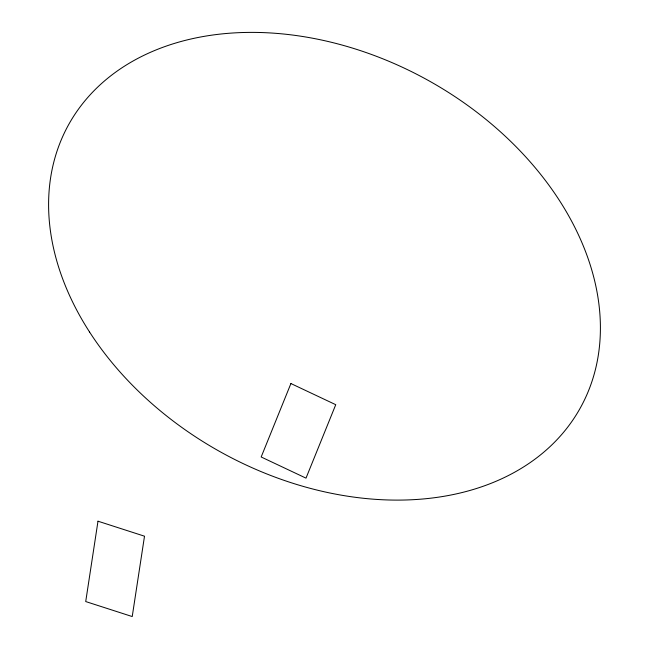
<?xml version="1.0" encoding="UTF-8"?>
<svg xmlns="http://www.w3.org/2000/svg" width="649" height="649" viewBox="0 0 649 649"><rect width="100%" height="100%" fill="white"/><g stroke="black" fill="none" stroke-linecap="round" stroke-linejoin="round"><path stroke-width="0.97" d="M97.991 521.204L85.717 601.558L132.226 616.55L144.508 536.196L97.991 521.204M290.914 383.543L261.174 456.985L306.003 478.143L335.744 404.692L290.914 383.543M89.603 332.069A292.439 212.831 28.9 0 0 567.291 427.683A292.439 212.831 28.9 0 0 316.607 38.997A292.439 212.831 28.9 0 0 89.603 332.069"/></g></svg>
